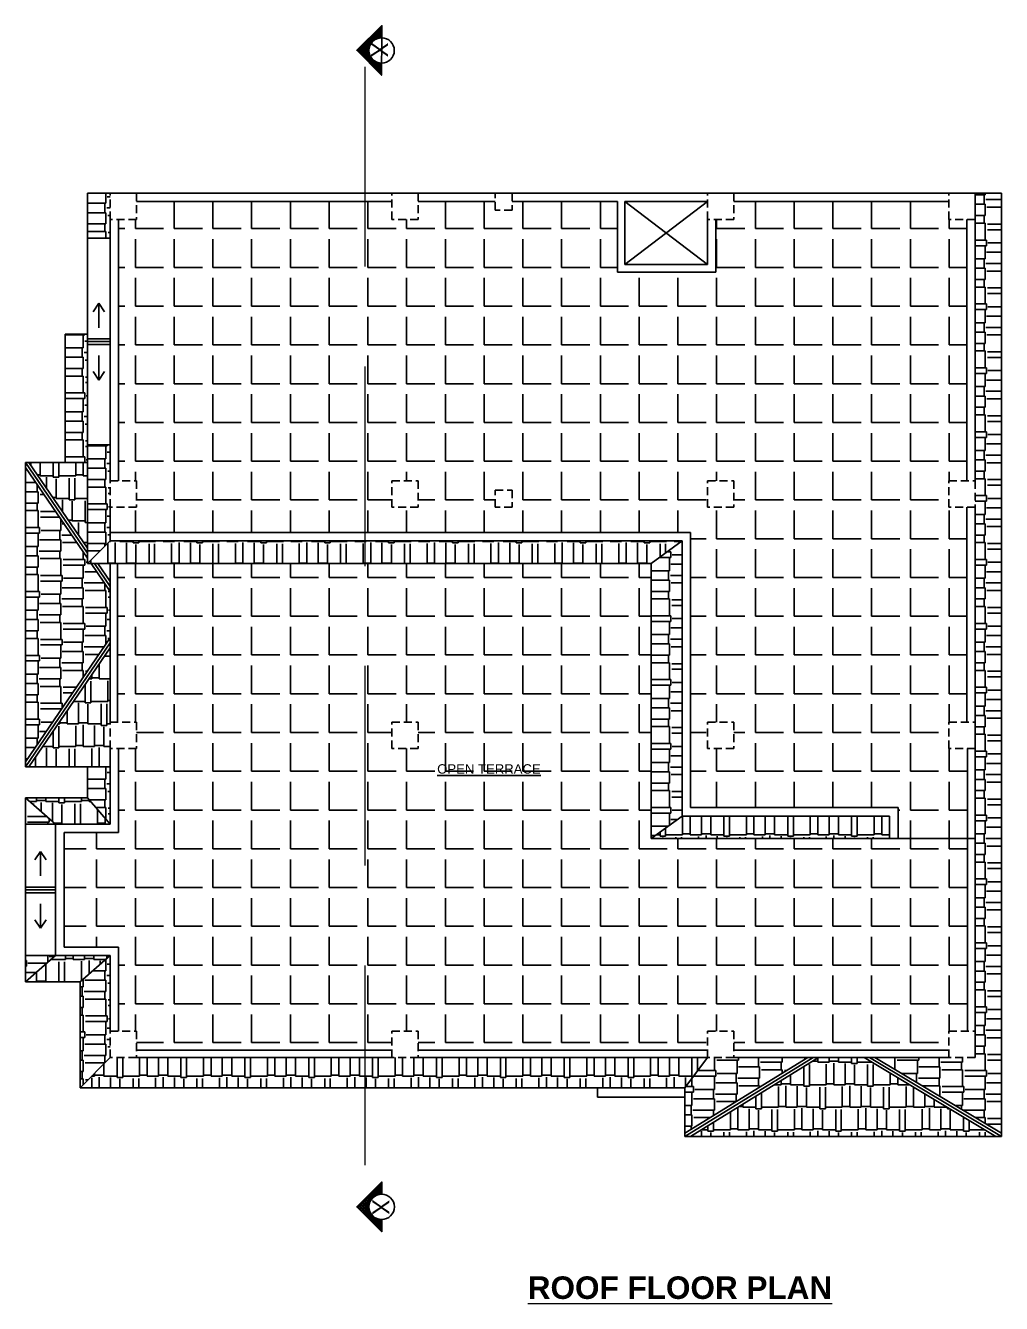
# Model space of a CAD drawing. Header units: inches. Extents: x 1397 to 20304, y -27267 to -746.
# Drawn here: x 14968 to 15487, y -16772 to -16092 of the extents above; entities that cross this region are included whole.
import ezdxf

# ---------------------------------------------------------------- set-up
doc = ezdxf.new("R2010")
doc.units = ezdxf.units.IN
doc.header["$LTSCALE"] = 17
doc.header["$MEASUREMENT"] = 0
doc.linetypes.add('21_FP_00$0$HIDDEN', pattern=[0.375, 0.25, -0.125])
doc.linetypes.add('PHANTOM2', pattern=[1.25, 0.625, -0.125, 0.125, -0.125, 0.125, -0.125])
for name, color, linetype, lineweight in [('25 BOT BAR', 12, 'Continuous', 25), ('aa_section_line', 2, 'PHANTOM2', 13), ('DOOR & WIN', 1, 'Continuous', 25), ('OUTLINE', 1, 'Continuous', 25), ('TEXT', 231, 'Continuous', 20)]:
    doc.layers.add(name, color=color, linetype=linetype, lineweight=lineweight)
doc.layers.add('A-Sect-Iden', color=111, linetype='Continuous')
doc.styles.add('HEADING', font='swissel.ttf')
pattern_1 = [(0, (5002.33, 6157.762), (25.5, 12), [6, -5, 7, -3, 9, -4]), (0, (5008.33, 6158.262), (25.5, 12), [5, -19, 4, -6]), (0, (5020.33, 6157.012), (25.5, 12), [3, -31]), (90, (5002.3305, 6157.762), (-8.5, 12), [11.5, -36.5]), (90, (5008.3305, 6157.762), (-8.5, 12), [11.25, -36.75]), (90, (5013.3305, 6157.762), (-8.5, 12), [10.5, -37.5]), (90, (5020.3305, 6157.012), (-8.5, 12), [11.5, -36.5]), (90, (5023.3305, 6157.012), (-8.5, 12), [11.5, -36.5]), (90, (5032.3305, 6157.762), (-8.5, 12), [11, -37])]
pattern_2 = [(0, (5002.33, 6157.762), (0, 20.625), [15, -5.625]), (90, (5002.33, 6157.762), (-20.625, 1e-15), [15, -5.625])]
pattern_3 = [(90, (5002.33, 4980.707), (-12, 25.5), [6, -5, 7, -3, 9, -4]), (90, (5001.83, 4986.707), (-12, 25.5), [5, -19, 4, -6]), (90, (5003.08, 4998.707), (-12, 25.5), [3, -31]), (180, (5002.3305, 4980.707), (-12, -8.5), [11.5, -36.5]), (180, (5002.3305, 4986.707), (-12, -8.5), [11.25, -36.75]), (180, (5002.3305, 4991.707), (-12, -8.5), [10.5, -37.5]), (180, (5003.0805, 4998.707), (-12, -8.5), [11.5, -36.5]), (180, (5003.0805, 5001.707), (-12, -8.5), [11.5, -36.5]), (180, (5002.3305, 5010.707), (-12, -8.5), [11, -37])]
pattern_4 = [(90, (5002.33, 6157.762), (-12, 25.5), [6, -5, 7, -3, 9, -4]), (90, (5001.83, 6163.762), (-12, 25.5), [5, -19, 4, -6]), (90, (5003.08, 6175.762), (-12, 25.5), [3, -31]), (180, (5002.3305, 6157.762), (-12, -8.5), [11.5, -36.5]), (180, (5002.3305, 6163.762), (-12, -8.5), [11.25, -36.75]), (180, (5002.3305, 6168.762), (-12, -8.5), [10.5, -37.5]), (180, (5003.0805, 6175.762), (-12, -8.5), [11.5, -36.5]), (180, (5003.0805, 6178.762), (-12, -8.5), [11.5, -36.5]), (180, (5002.3305, 6187.762), (-12, -8.5), [11, -37])]
pattern_5 = [(0, (5002.33, 4980.707), (25.5, 12), [6, -5, 7, -3, 9, -4]), (0, (5008.33, 4981.207), (25.5, 12), [5, -19, 4, -6]), (0, (5020.33, 4979.957), (25.5, 12), [3, -31]), (90, (5002.3305, 4980.707), (-8.5, 12), [11.5, -36.5]), (90, (5008.3305, 4980.707), (-8.5, 12), [11.25, -36.75]), (90, (5013.3305, 4980.707), (-8.5, 12), [10.5, -37.5]), (90, (5020.3305, 4979.957), (-8.5, 12), [11.5, -36.5]), (90, (5023.3305, 4979.957), (-8.5, 12), [11.5, -36.5]), (90, (5032.3305, 4980.707), (-8.5, 12), [11, -37])]
pattern_6 = [(0, (5002.33, 2213.309), (25.5, 12), [6, -5, 7, -3, 9, -4]), (0, (5008.33, 2213.809), (25.5, 12), [5, -19, 4, -6]), (0, (5020.33, 2212.559), (25.5, 12), [3, -31]), (90, (5002.3305, 2213.309), (-8.5, 12), [11.5, -36.5]), (90, (5008.3305, 2213.309), (-8.5, 12), [11.25, -36.75]), (90, (5013.3305, 2213.309), (-8.5, 12), [10.5, -37.5]), (90, (5020.3305, 2212.559), (-8.5, 12), [11.5, -36.5]), (90, (5023.3305, 2212.559), (-8.5, 12), [11.5, -36.5]), (90, (5032.3305, 2213.309), (-8.5, 12), [11, -37])]
pattern_7 = [(90, (5002.33, 2213.309), (-12, 25.5), [6, -5, 7, -3, 9, -4]), (90, (5001.83, 2219.309), (-12, 25.5), [5, -19, 4, -6]), (90, (5003.08, 2231.309), (-12, 25.5), [3, -31]), (180, (5002.3305, 2213.309), (-12, -8.5), [11.5, -36.5]), (180, (5002.3305, 2219.309), (-12, -8.5), [11.25, -36.75]), (180, (5002.3305, 2224.309), (-12, -8.5), [10.5, -37.5]), (180, (5003.0805, 2231.309), (-12, -8.5), [11.5, -36.5]), (180, (5003.0805, 2234.309), (-12, -8.5), [11.5, -36.5]), (180, (5002.3305, 2243.309), (-12, -8.5), [11, -37])]
pattern_8 = [(90, (4155.408, 4087.388), (-12, 25.5), [6, -5, 7, -3, 9, -4]), (90, (4154.908, 4093.388), (-12, 25.5), [5, -19, 4, -6]), (90, (4156.158, 4105.388), (-12, 25.5), [3, -31]), (180, (4155.408, 4087.388), (-12, -8.5), [11.5, -36.5]), (180, (4155.408, 4093.388), (-12, -8.5), [11.25, -36.75]), (180, (4155.408, 4098.388), (-12, -8.5), [10.5, -37.5]), (180, (4156.158, 4105.388), (-12, -8.5), [11.5, -36.5]), (180, (4156.158, 4108.388), (-12, -8.5), [11.5, -36.5]), (180, (4155.408, 4117.388), (-12, -8.5), [11, -37])]
pattern_9 = [(0, (4155.408, 4087.388), (25.5, 12), [6, -5, 7, -3, 9, -4]), (0, (4161.408, 4087.888), (25.5, 12), [5, -19, 4, -6]), (0, (4173.408, 4086.638), (25.5, 12), [3, -31]), (90, (4155.408, 4087.388), (-8.5, 12), [11.5, -36.5]), (90, (4161.408, 4087.388), (-8.5, 12), [11.25, -36.75]), (90, (4166.408, 4087.388), (-8.5, 12), [10.5, -37.5]), (90, (4173.408, 4086.638), (-8.5, 12), [11.5, -36.5]), (90, (4176.408, 4086.638), (-8.5, 12), [11.5, -36.5]), (90, (4185.408, 4087.388), (-8.5, 12), [11, -37])]

msp = doc.modelspace()

# ---------------------------------------------------------------- hatches: boundary and pattern name
at = {"layer": 'A-Sect-Iden', "ltscale": 0.5}
h = msp.add_hatch(dxfattribs=at)
h.set_pattern_fill('ANSI37', color=2, scale=5, style=0)
h.set_pattern_definition([(45, (-10691.9228, -22286.4268), (-0.441941738, 0.441941738), []), (135, (-10691.9228, -22286.4268), (-0.441941738, -0.441941738), [])])
h.paths.add_polyline_path([(15157.08, -16111.66), (15157.02, -16118.15), (15143.91, -16104.77), (15157.29, -16091.67), (15157.22, -16098.16, 1)])
h = msp.add_hatch(dxfattribs=at)
h.set_pattern_fill('ANSI37', color=2, scale=5, style=0)
h.set_pattern_definition([(45, (-10691.8982, -22901.80073), (-0.441941738, 0.441941738), []), (135, (-10691.8982, -22901.80073), (-0.441941738, -0.441941738), [])])
h.paths.add_polyline_path([(15157.18, -16727.03), (15157.18, -16733.53), (15143.93, -16720.28), (15157.18, -16707.04), (15157.18, -16713.53, 1)])
at = {"layer": 'OUTLINE'}
h = msp.add_hatch(dxfattribs=at)
h.set_pattern_fill('AR-RSHKE', color=8, angle=90)
h.set_pattern_definition(pattern_4)
h.paths.add_polyline_path([(15012.62, -16180.85), (15000.62, -16180.85), (15000.62, -16204.85), (15012.62, -16204.85), (15012.62, -16194.85)])
h = msp.add_hatch(dxfattribs=at)
h.set_pattern_fill('AR-RSHKE', color=8, angle=90)
h.set_pattern_definition(pattern_3)
h.paths.add_polyline_path([(15487.08, -16180.85), (15473.08, -16180.85), (15473.08, -16194.85), (15473.08, -16333.85), (15473.08, -16347.85), (15473.08, -16640.85), (15459.08, -16640.85), (15419.77, -16640.85), (15487.08, -16681.1)])
h = msp.add_hatch(dxfattribs=at)
h.set_pattern_fill('ANGLE', color=8, scale=75)
h.set_pattern_definition(pattern_2)
h.paths.add_polyline_path([(15148.19, -16185.35), (15026.62, -16185.35), (15026.62, -16194.85), (15017.12, -16194.85), (15017.12, -16333.85), (15026.62, -16333.85), (15026.62, -16347.85), (15012.62, -16347.85), (15012.62, -16361.35), (15148.18, -16361.35)])
h.paths.add_polyline_path([(15468.58, -16194.85), (15459.08, -16194.85), (15459.08, -16185.35), (15344.62, -16185.35), (15344.62, -16194.85), (15335.12, -16194.85), (15335.12, -16222.85), (15282.62, -16222.85), (15282.62, -16185.35), (15226.62, -16185.35), (15226.62, -16189.85), (15217.62, -16189.85), (15217.62, -16185.35), (15176.62, -16185.35), (15176.62, -16194.85), (15162.62, -16194.85), (15162.62, -16185.35), (15148.19, -16185.35), (15148.18, -16361.35), (15321.62, -16361.35), (15321.62, -16507.83), (15432.08, -16507.83), (15432.08, -16524.33), (15469.08, -16524.33), (15469.08, -16476.33), (15459.08, -16476.33), (15459.08, -16462.33), (15468.58, -16462.33), (15468.58, -16347.85), (15459.08, -16347.85), (15459.08, -16333.85), (15468.58, -16333.85)])
h.paths.add_polyline_path([(15344.62, -16333.85), (15344.62, -16347.85), (15330.62, -16347.85), (15330.62, -16333.85)], flags=16)
h.paths.add_polyline_path([(15226.62, -16338.85), (15226.62, -16347.85), (15217.62, -16347.85), (15217.62, -16338.85)], flags=16)
h.paths.add_polyline_path([(15176.62, -16333.85), (15176.62, -16347.85), (15162.62, -16347.85), (15162.62, -16333.85)], flags=16)
h.paths.add_polyline_path([(15344.62, -16462.33), (15344.62, -16476.33), (15330.62, -16476.33), (15330.62, -16462.33)], flags=16)
h = msp.add_hatch(dxfattribs=at)
h.set_pattern_fill('AR-RSHKE', color=8, angle=90)
h.set_pattern_definition(pattern_7)
h.paths.add_polyline_path([(14988.62, -16324.09), (15000.62, -16324.09), (15000.62, -16255.85), (14988.62, -16255.85)])
h = msp.add_hatch(dxfattribs=at)
h.set_pattern_fill('AR-RSHKE', color=8, angle=90)
h.set_pattern_definition(pattern_4)
h.paths.add_polyline_path([(15012.62, -16314.85), (15000.62, -16314.85), (15000.62, -16377.85), (15012.62, -16365.85)])
h = msp.add_hatch(dxfattribs=at)
h.set_pattern_fill('AR-RSHKE', color=8, angle=90)
h.set_pattern_definition(pattern_3)
h.paths.add_polyline_path([(15002.46, -16377.85), (15000.62, -16377.85), (15000.62, -16375.16), (14967.62, -16326.76), (14967.62, -16483.43), (15012.62, -16417.43), (15012.62, -16392.76)])
h = msp.add_hatch(dxfattribs=at)
h.set_pattern_fill('AR-RSHKE', color=8)
h.set_pattern_definition(pattern_5)
h.paths.add_polyline_path([(15000.62, -16324.09), (14969.43, -16324.09), (15000.62, -16369.83)])
h = msp.add_hatch(dxfattribs=at)
h.set_pattern_fill('AR-RSHKE', color=8)
h.set_pattern_definition(pattern_1)
h.paths.add_polyline_path([(15148.18, -16365.85), (15012.62, -16365.85), (15000.62, -16377.85), (15148.18, -16377.85)])
h.paths.add_polyline_path([(15317.12, -16365.85), (15148.18, -16365.85), (15148.18, -16377.85), (15300.62, -16377.85)])
h = msp.add_hatch(dxfattribs=at)
h.set_pattern_fill('AR-RSHKE', color=8, angle=90)
h.set_pattern_definition(pattern_4)
h.paths.add_polyline_path([(15317.12, -16365.85), (15300.62, -16377.85), (15300.62, -16524.33), (15317.12, -16512.33)])
h = msp.add_hatch(dxfattribs=at)
h.set_pattern_fill('ANGLE', color=8, scale=75)
h.set_pattern_definition(pattern_2)
h.paths.add_polyline_path([(15017.12, -16521.09), (14988.12, -16521.09), (14988.12, -16582.09), (15017.12, -16582.09), (15017.12, -16626.85), (15026.62, -16626.85), (15026.62, -16636.85), (15148.18, -16636.85), (15148.18, -16377.85), (15016.62, -16377.85), (15016.62, -16462.33), (15026.62, -16462.33), (15026.62, -16476.33), (15017.12, -16476.33)])
h = msp.add_hatch(dxfattribs=at)
h.set_pattern_fill('ANGLE', color=8, scale=75)
h.set_pattern_definition(pattern_2)
h.paths.add_polyline_path([(15469.08, -16524.33), (15300.62, -16524.33), (15300.62, -16377.85), (15148.18, -16377.85), (15148.18, -16636.85), (15162.62, -16636.85), (15162.62, -16626.85), (15176.62, -16626.85), (15176.62, -16636.85), (15330.62, -16636.85), (15330.62, -16626.85), (15344.62, -16626.85), (15344.62, -16636.85), (15459.08, -16636.85), (15459.08, -16626.85), (15469.08, -16626.85)])
h.paths.add_polyline_path([(15176.62, -16476.33), (15162.62, -16476.33), (15162.62, -16462.33), (15176.62, -16462.33)], flags=16)
h.paths.add_polyline_path([(15185.49, -16492.03), (15243.1, -16492.03), (15243.1, -16481.73), (15185.49, -16481.73)], flags=24)
h = msp.add_hatch(dxfattribs=at)
h.set_pattern_fill('AR-RSHKE', color=8)
h.set_pattern_definition(pattern_5)
h.paths.add_polyline_path([(15012.62, -16462.33), (15012.62, -16422.76), (14969.43, -16486.09), (15012.62, -16486.09), (15012.62, -16476.33)])
h = msp.add_hatch(dxfattribs=at)
h.set_pattern_fill('AR-RSHKE', color=8, angle=90)
h.set_pattern_definition(pattern_7)
h.paths.add_polyline_path([(15012.62, -16486.09), (15000.62, -16486.09), (15000.62, -16502.59), (15012.62, -16516.59)])
h = msp.add_hatch(dxfattribs=at)
h.set_pattern_fill('AR-RSHKE', color=8, angle=90)
h.set_pattern_definition(pattern_8)
h.paths.add_polyline_path([(14967.62, -16502.59), (14967.62, -16516.59), (14983.62, -16516.59)])
h = msp.add_hatch(dxfattribs=at)
h.set_pattern_fill('AR-RSHKE', color=8)
h.set_pattern_definition(pattern_9)
h.paths.add_polyline_path([(15000.62, -16502.59), (14967.62, -16502.59), (14983.62, -16516.59), (15012.62, -16516.59)])
h = msp.add_hatch(dxfattribs=at)
h.set_pattern_fill('AR-RSHKE', color=8)
h.set_pattern_definition(pattern_1)
h.paths.add_polyline_path([(15427.58, -16512.33), (15317.12, -16512.33), (15300.62, -16524.33), (15427.58, -16524.33)])
h = msp.add_hatch(dxfattribs=at)
h.set_pattern_fill('AR-RSHKE', color=8, angle=90)
h.set_pattern_definition(pattern_8)
h.paths.add_polyline_path([(14983.62, -16586.59), (14967.62, -16586.59), (14967.62, -16600.59)])
h = msp.add_hatch(dxfattribs=at)
h.set_pattern_fill('AR-RSHKE', color=8)
h.set_pattern_definition(pattern_9)
h.paths.add_polyline_path([(15012.62, -16586.59), (14983.62, -16586.59), (14967.62, -16600.59), (14996.62, -16600.59)])
h = msp.add_hatch(dxfattribs=at)
h.set_pattern_fill('AR-RSHKE', color=8, angle=90)
h.set_pattern_definition(pattern_7)
h.paths.add_polyline_path([(15012.62, -16586.59), (14996.62, -16600.59), (14996.62, -16656.85), (15012.62, -16640.85), (15012.62, -16626.85)])
h = msp.add_hatch(dxfattribs=at)
h.set_pattern_fill('AR-RSHKE', color=8)
h.set_pattern_definition(pattern_6)
h.paths.add_polyline_path([(15148.18, -16640.85), (15026.62, -16640.85), (15012.62, -16640.85), (14996.62, -16656.85), (15148.18, -16656.85)])
h = msp.add_hatch(dxfattribs=at)
h.set_pattern_fill('AR-RSHKE', color=8)
h.set_pattern_definition(pattern_6)
h.paths.add_polyline_path([(15330.62, -16640.85), (15176.62, -16640.85), (15162.62, -16640.85), (15148.18, -16640.85), (15148.18, -16656.85), (15318.62, -16656.85)])
h = msp.add_hatch(dxfattribs=at)
h.set_pattern_fill('AR-RSHKE', color=8, angle=90)
h.set_pattern_definition(pattern_3)
h.paths.add_polyline_path([(15383.99, -16640.85), (15344.62, -16640.85), (15330.62, -16640.85), (15318.62, -16656.85), (15318.62, -16681.09)])
h = msp.add_hatch(dxfattribs=at)
h.set_pattern_fill('AR-RSHKE', color=8)
h.set_pattern_definition(pattern_5)
h.paths.add_polyline_path([(15413.93, -16640.85), (15389.71, -16640.85), (15321.48, -16682.85), (15473.08, -16682.85), (15484.16, -16682.85)])

# ---------------------------------------------------------------- linework, layer by layer
at = {"layer": '25 BOT BAR'}
for p, q in [((15000.62, -16180.85), (15000.62, -16377.85)), ((15000.62, -16180.85), (15162.62, -16180.85)), ((15000.62, -16180.85), (15012.62, -16180.85)), ((15473.08, -16180.85), (15487.08, -16180.85)), ((15026.62, -16185.35), (15162.62, -16185.35)), ((15282.62, -16222.85), (15282.62, -16185.35)), ((15286.62, -16218.85), (15330.62, -16185.35)), ((15286.62, -16185.35), (15330.62, -16218.85)), ((15012.62, -16194.85), (15012.62, -16333.85)), ((15017.12, -16194.85), (15017.12, -16333.85)), ((15000.62, -16204.85), (15012.62, -16204.85)), ((14988.62, -16255.85), (14988.62, -16324.09)), ((15000.62, -16255.85), (14988.62, -16255.85)), ((15000.62, -16258.35), (15012.62, -16258.35)), ((15000.62, -16259.85), (15012.62, -16259.85)), ((15000.62, -16261.35), (15012.62, -16261.35)), ((15012.62, -16314.85), (15000.62, -16314.85)), ((14967.62, -16324.09), (14967.62, -16486.09)), ((15000.62, -16324.09), (14967.62, -16324.09)), ((15000.62, -16372.49), (14967.62, -16324.09)), ((15000.62, -16375.16), (14967.62, -16326.76)), ((15000.62, -16369.83), (14969.43, -16324.09)), ((15012.62, -16347.85), (15012.62, -16365.85)), ((15012.62, -16365.85), (15000.62, -16377.85)), ((15012.62, -16361.35), (15321.62, -16361.35)), ((15012.62, -16365.85), (15317.12, -16365.85)), ((15300.62, -16377.85), (15317.12, -16365.85)), ((15317.12, -16512.33), (15317.12, -16365.85)), ((15321.62, -16507.83), (15321.62, -16361.35)), ((15000.62, -16377.85), (15300.62, -16377.85)), ((15012.62, -16392.76), (15002.46, -16377.85)), ((15012.62, -16390.09), (15004.27, -16377.85)), ((15012.62, -16387.43), (15006.09, -16377.85)), ((15012.62, -16377.85), (15012.62, -16462.33)), ((15016.62, -16377.85), (15016.62, -16462.33)), ((15300.62, -16524.33), (15300.62, -16377.85)), ((15012.62, -16417.43), (14967.62, -16483.43)), ((15012.62, -16420.09), (14967.62, -16486.09)), ((15012.62, -16422.76), (14969.43, -16486.09)), ((15012.62, -16516.59), (15012.62, -16476.33)), ((15017.12, -16521.09), (15017.12, -16476.33)), ((15012.62, -16486.09), (14967.62, -16486.09)), ((15000.62, -16502.59), (15000.62, -16486.09)), ((15000.62, -16502.59), (14967.62, -16502.59)), ((14967.62, -16600.59), (14967.62, -16502.59)), ((14983.62, -16516.59), (14967.62, -16502.59)), ((15012.62, -16516.59), (15000.62, -16502.59)), ((15321.62, -16507.83), (15432.08, -16507.83)), ((15432.08, -16507.83), (15432.08, -16524.33)), ((15012.62, -16516.59), (14967.62, -16516.59)), ((14983.62, -16586.59), (14983.62, -16516.59)), ((15300.62, -16524.33), (15317.12, -16512.33)), ((15317.12, -16512.33), (15427.58, -16512.33)), ((15427.58, -16512.33), (15427.58, -16524.33)), ((15017.12, -16521.09), (14988.12, -16521.09)), ((14988.12, -16582.09), (14988.12, -16521.09)), ((15300.62, -16524.33), (15473.08, -16524.33)), ((14983.62, -16550.09), (14967.62, -16550.09)), ((14983.62, -16551.59), (14967.62, -16551.59)), ((14983.62, -16553.09), (14967.62, -16553.09)), ((15017.12, -16582.09), (14988.12, -16582.09)), ((15017.12, -16626.85), (15017.12, -16582.09)), ((15012.62, -16586.59), (14967.62, -16586.59)), ((14967.62, -16600.59), (14983.62, -16586.59)), ((14996.62, -16600.59), (15012.62, -16586.59)), ((15012.62, -16626.85), (15012.62, -16586.59)), ((14996.62, -16600.59), (14967.62, -16600.59)), ((14996.62, -16600.59), (14996.62, -16656.85)), ((15026.62, -16636.85), (15162.62, -16636.85)), ((15344.62, -16636.85), (15459.08, -16636.85)), ((14996.62, -16656.85), (15012.62, -16640.85)), ((15026.62, -16640.85), (15162.62, -16640.85)), ((15318.62, -16656.85), (15330.62, -16640.85)), ((15383.99, -16640.85), (15318.62, -16681.09)), ((15386.85, -16640.85), (15318.62, -16682.85)), ((15389.71, -16640.85), (15321.48, -16682.85)), ((15344.62, -16640.85), (15459.08, -16640.85)), ((15386.85, -16640.85), (15416.85, -16640.85)), ((15413.93, -16640.85), (15484.16, -16682.85)), ((15416.85, -16640.85), (15487.08, -16682.85)), ((15419.77, -16640.85), (15487.08, -16681.1)), ((15473.08, -16640.85), (15473.08, -16640.85)), ((15272.08, -16661.85), (15272.08, -16656.85)), ((15318.62, -16682.85), (15318.62, -16656.85)), ((15318.62, -16661.85), (15272.08, -16661.85)), ((15487.08, -16682.85), (15473.08, -16682.85))]:
    msp.add_line(p, q, dxfattribs=at)
at = {"layer": '25 BOT BAR', "linetype": '21_FP_00$0$HIDDEN'}
for points in [[(15012.62, -16180.85), (15026.62, -16180.85), (15026.62, -16194.85), (15012.62, -16194.85)], [(15162.62, -16180.85), (15176.62, -16180.85), (15176.62, -16194.85), (15162.62, -16194.85)], [(15226.62, -16189.85), (15217.62, -16189.85), (15217.62, -16180.85), (15226.62, -16180.85)], [(15330.62, -16180.85), (15344.62, -16180.85), (15344.62, -16194.85), (15330.62, -16194.85)], [(15459.08, -16180.85), (15473.08, -16180.85), (15473.08, -16194.85), (15459.08, -16194.85)], [(15012.62, -16333.85), (15026.62, -16333.85), (15026.62, -16347.85), (15012.62, -16347.85)], [(15162.62, -16333.85), (15176.62, -16333.85), (15176.62, -16347.85), (15162.62, -16347.85)], [(15330.62, -16333.85), (15344.62, -16333.85), (15344.62, -16347.85), (15330.62, -16347.85)], [(15459.08, -16333.85), (15473.08, -16333.85), (15473.08, -16347.85), (15459.08, -16347.85)], [(15226.62, -16347.85), (15217.62, -16347.85), (15217.62, -16338.85), (15226.62, -16338.85)], [(15012.62, -16462.33), (15026.62, -16462.33), (15026.62, -16476.33), (15012.62, -16476.33)], [(15162.62, -16462.33), (15176.62, -16462.33), (15176.62, -16476.33), (15162.62, -16476.33)], [(15330.62, -16462.33), (15344.62, -16462.33), (15344.62, -16476.33), (15330.62, -16476.33)], [(15459.08, -16462.33), (15473.08, -16462.33), (15473.08, -16476.33), (15459.08, -16476.33)], [(15012.62, -16626.85), (15026.62, -16626.85), (15026.62, -16640.85), (15012.62, -16640.85)], [(15162.62, -16626.85), (15176.62, -16626.85), (15176.62, -16640.85), (15162.62, -16640.85)], [(15330.62, -16626.85), (15344.62, -16626.85), (15344.62, -16640.85), (15330.62, -16640.85)], [(15459.08, -16626.85), (15473.08, -16626.85), (15473.08, -16640.85), (15459.08, -16640.85)]]:
    msp.add_lwpolyline(points, close=True, dxfattribs=at)
at = {"layer": 'A-Sect-Iden', "ltscale": 0.5}
for points in [[(15157.27, -16097.16), (15157.05, -16118.13), (15143.95, -16104.75), (15157.32, -16091.65), (15157.27, -16097.16)], [(15157.18, -16727.03), (15157.18, -16733.53), (15143.93, -16720.28), (15157.18, -16707.04), (15157.18, -16713.53)]]:
    msp.add_lwpolyline(points, dxfattribs=at)
for centre in [(15157.15, -16104.91), (15157.18, -16720.28)]:
    msp.add_circle(centre, 6.75, dxfattribs=at)
at = {"layer": 'aa_section_line', "linetype": '21_FP_00$0$HIDDEN', "ltscale": 25}
msp.add_line((15148.19, -16113.66), (15148.18, -16707.45), dxfattribs=at)
at = {"layer": 'DOOR & WIN'}
for p, q in [((15162.62, -16180.85), (15473.08, -16180.85)), ((15473.08, -16333.85), (15473.08, -16180.85)), ((15487.08, -16682.85), (15487.08, -16180.85)), ((15176.62, -16185.35), (15217.62, -16185.35)), ((15226.62, -16185.35), (15282.62, -16185.35)), ((15286.62, -16185.35), (15330.62, -16185.35)), ((15344.62, -16185.35), (15459.08, -16185.35)), ((15468.58, -16333.85), (15468.58, -16194.85)), ((15282.62, -16222.85), (15335.12, -16222.85)), ((15286.62, -16218.85), (15330.62, -16218.85)), ((15468.58, -16462.33), (15468.58, -16347.85)), ((15473.08, -16640.85), (15473.08, -16347.85)), ((15469.08, -16626.85), (15469.08, -16476.33)), ((15176.62, -16636.85), (15330.62, -16636.85)), ((15176.62, -16640.85), (15330.62, -16640.85)), ((14996.62, -16656.85), (15318.62, -16656.85)), ((15318.62, -16682.85), (15473.08, -16682.85))]:
    msp.add_line(p, q, dxfattribs=at)
at = {"layer": 'OUTLINE'}
for p, q in [((15286.62, -16218.85), (15286.62, -16185.35)), ((15330.62, -16218.85), (15330.62, -16194.85)), ((15335.12, -16222.85), (15335.12, -16194.85)), ((15006.62, -16239.43), (15003.62, -16243.93)), ((15006.62, -16252.43), (15006.62, -16239.43)), ((15006.62, -16239.43), (15009.62, -16243.93)), ((15006.62, -16267.27), (15006.62, -16280.27)), ((15006.62, -16280.27), (15003.62, -16275.77)), ((15006.62, -16280.27), (15009.62, -16275.77)), ((14975.62, -16531.17), (14972.62, -16535.67)), ((14975.62, -16544.17), (14975.62, -16531.17)), ((14975.62, -16531.17), (14978.62, -16535.67)), ((14975.62, -16559.01), (14975.62, -16572.01)), ((14975.62, -16572.01), (14972.62, -16567.51)), ((14975.62, -16572.01), (14978.62, -16567.51))]:
    msp.add_line(p, q, dxfattribs=at)

# ---------------------------------------------------------------- texts
at = {"layer": 'A-Sect-Iden', "ltscale": 0.5, "char_height": 9, "width": 12.25, "attachment_point": 5, "style": 'HEADING'}
for insert, rotation in [((15156.05, -16104.52), 269.26311), ((15156.73, -16720.43), 269.85507)]:
    msp.add_mtext('X', dxfattribs=dict(at, insert=insert, rotation=rotation))
at = {"layer": 'DOOR & WIN', "insert": (15214.27, -16487.26), "char_height": 5, "attachment_point": 5}
msp.add_mtext('{\\fArial TUR|b0|i0|c0|p34;\\L\\C7;OPEN TERRACE}', dxfattribs=at)
at = {"layer": 'TEXT', "insert": (15315.95, -16757.27), "char_height": 12, "width": 396.2985, "attachment_point": 2}
msp.add_mtext('{\\fArial|b1|i0|c0|p34;\\LROOF FLOOR PLAN }', dxfattribs=at)

doc.saveas('drawing.dxf')
